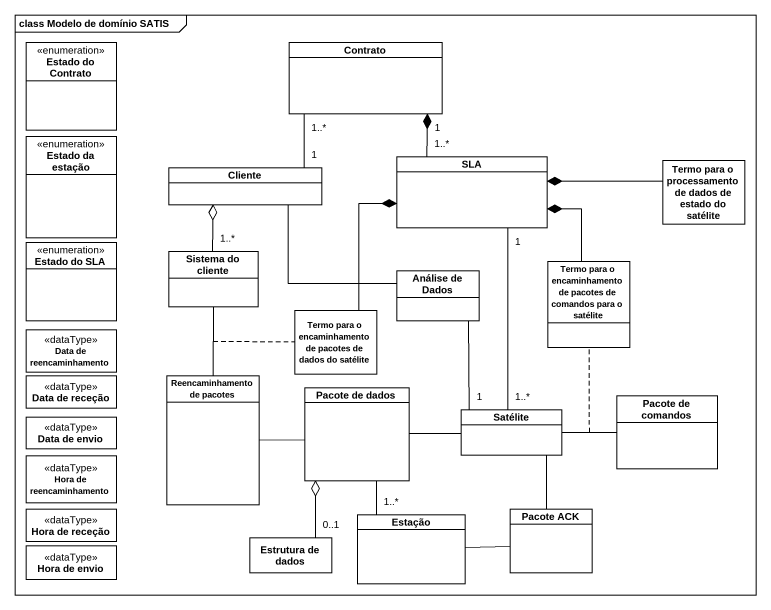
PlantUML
@startuml
mainframe class Modelo de domínio SATIS
hide circle
hide empty members
enum "Estado do Contrato" as Estado_do_Contrato
class Contrato
enum "Estado da estação" as Estado_da_estação
class Cliente
class SLA
class "Termo para o processamento de dados de estado do satélite" as Termo_para_o_processamento
enum "Estado do SLA" as Estado_do_SLA
class "Sistema do cliente" as Sistema_do_cliente
class "Análise de Dados" as Análise_de_Dados
class "Termo para o encaminhamento de pacotes de comandos para o satélite" as Termo_para_o_encaminhamento
class "Data de reencaminhamento" as Data_de_reencaminhamento <<dataType>>
class "Termo para o encaminhamento de pacotes de dados do satélite" as Termo_para_o_encaminhamento_2
class "Data de receção" as Data_de_receção <<dataType>>
class "Reencaminhamento de pacotes" as Reencaminhamento_de_pacotes
class "Data de envio" as Data_de_envio <<dataType>>
class "Pacote de dados" as Pacote_de_dados
class Satélite
class "Pacote de comandos" as Pacote_de_comandos
class "Hora de reencaminhamento" as Hora_de_reencaminhamento <<dataType>>
class "Hora de receção" as Hora_de_receção <<dataType>>
class "Hora de envio" as Hora_de_envio <<dataType>>
class "Estrutura de dados" as Estrutura_de_dados
class Estação
class "Pacote ACK" as Pacote_ACK
Contrato "1..*" -- "1" Cliente
SLA "1..*" -up-* "1" Contrato
Termo_para_o_processamento -left-* SLA
Sistema_do_cliente "1..*" -up-o Cliente
Análise_de_Dados -left- Cliente
Termo_para_o_encaminhamento -up-* SLA
Termo_para_o_encaminhamento_2 -up-* SLA
Reencaminhamento_de_pacotes -up- Sistema_do_cliente
(Reencaminhamento_de_pacotes, Sistema_do_cliente) .. Termo_para_o_encaminhamento_2
Pacote_de_dados -left- Reencaminhamento_de_pacotes
Pacote_de_dados -right- Satélite
Pacote_de_dados -- "1..*" Estação
Satélite "1..*" -up- "1" SLA
Satélite "1" -up- Análise_de_Dados
Pacote_de_comandos -left- Satélite
(Pacote_de_comandos, Satélite) .. Termo_para_o_encaminhamento
Estrutura_de_dados "0..1" -up-o Pacote_de_dados
Pacote_ACK -up- Satélite
Pacote_ACK -left- Estação
@enduml
